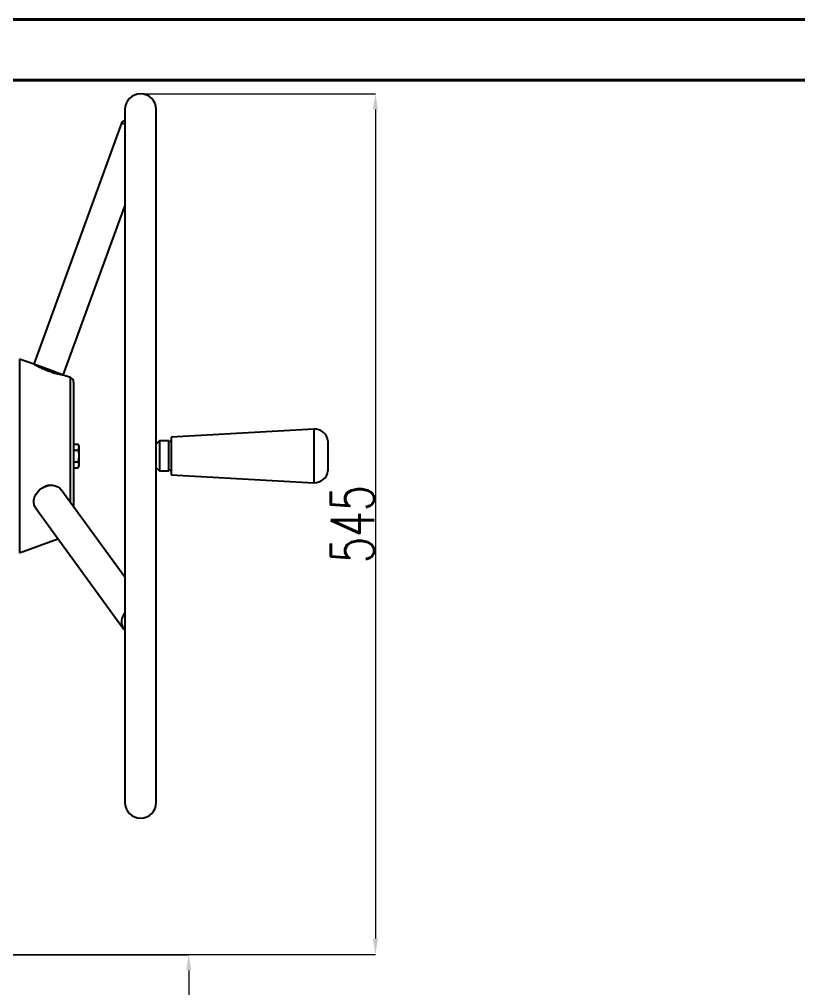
# Model space of a CAD drawing. Header units: millimetres. Extents: x 7861 to 11104, y 3791 to 6084.
# Drawn here: x 9170 to 9665, y 5468 to 6084 of the extents above; entities that cross this region are included whole.
import ezdxf

# ---------------------------------------------------------------- set-up
doc = ezdxf.new("R2010")
doc.units = ezdxf.units.MM
for name, color, linetype, lineweight in [('AM_5', 3, 'Continuous', 25), ('AM_BOR', 7, 'Continuous', 50), ('粗实线', 7, 'Continuous', 40)]:
    doc.layers.add(name, color=color, linetype=linetype, lineweight=lineweight)
doc.styles.add('SLDTEXTSTYLE1', font='txt.shx', dxfattribs={"width": 0.7, "bigfont": 'gbcbig.shx'})
doc.dimstyles.new('SLDDIMSTYLE12$0', dxfattribs={"dimtxt": 12, "dimasz": 10, "dimexe": 0, "dimexo": 0.0625, "dimgap": 0.875, "dimtad": 1, "dimdec": 1, "dimlfac": 1.8, "dimrnd": 1e-09, "dimzin": 12, "dimdsep": 46, "dimtxsty": 'SLDTEXTSTYLE1', "dimcen": 0.09, "dimdle": 8.16, "dimclrd": 3, "dimclre": 3, "dimadec": 0, "dimazin": 3, "dimtfac": 1, "dimtdec": 1, "dimtofl": 0, "dimtmove": 0, "dimatfit": 3, "dimfxl": 0, "dimfrac": 2, "dimtolj": 1, "dimlwd": 5, "dimlwe": 5, "dimarcsym": 0})

# ---------------------------------------------------------------- blocks, each defined once
blk = doc.blocks.new('*D81')
at = {"layer": 'AM_5', "color": 3, "lineweight": 5, "transparency": 16777216}
blk.add_line((9244.53, 6036.85), (9395.84, 6036.85), dxfattribs=at)
at = {"layer": 'AM_5', "color": 3, "linetype": 'Continuous', "lineweight": 5, "transparency": 16777216}
for p, q in [((9395.84, 6026.85), (9395.84, 5500.23)), ((9087.94, 5490.23), (9395.84, 5490.23))]:
    blk.add_line(p, q, dxfattribs=at)
at = {"layer": 'AM_5', "color": 3, "transparency": 16777216}
for points in [[(9394.17, 6026.85), (9397.51, 6026.85), (9395.84, 6036.85)], [(9394.17, 5500.23), (9397.51, 5500.23), (9395.84, 5490.23)]]:
    blk.add_solid(points, dxfattribs=at)
at = {"layer": 'Defpoints', "color": 0, "transparency": 16777216}
for p in [(9244.47, 6036.85), (9087.88, 5490.23), (9395.84, 5490.23)]:
    blk.add_point(p, dxfattribs=at)
at = {"layer": 'AM_5', "color": 0, "transparency": 16777216, "insert": (9381.25, 5763.54), "char_height": 12, "attachment_point": 5, "rotation": 90, "style": 'SLDTEXTSTYLE1'}
blk.add_mtext('\\A1;{\\H2.28571x;545}', dxfattribs=at)
blk = doc.blocks.new('*D110')
at = {"layer": 'AM_5', "color": 3, "lineweight": 5, "transparency": 16777216}
blk.add_line((9089.86, 5490), (9277.29, 5490), dxfattribs=at)
at = {"layer": 'AM_5', "color": 3, "linetype": 'Continuous', "lineweight": 5, "transparency": 16777216}
for p, q in [((9277.29, 5480), (9277.29, 5157)), ((9029.93, 5147), (9277.29, 5147))]:
    blk.add_line(p, q, dxfattribs=at)
at = {"layer": 'AM_5', "color": 3, "transparency": 16777216}
for points in [[(9275.62, 5480), (9278.96, 5480), (9277.29, 5490)], [(9275.62, 5157), (9278.96, 5157), (9277.29, 5147)]]:
    blk.add_solid(points, dxfattribs=at)
at = {"layer": 'Defpoints', "color": 0, "transparency": 16777216}
for p in [(9089.8, 5490), (9029.87, 5147), (9277.29, 5147)]:
    blk.add_point(p, dxfattribs=at)
at = {"layer": 'AM_5', "color": 0, "transparency": 16777216, "insert": (9270.42, 5318.5), "char_height": 12, "attachment_point": 5, "rotation": 90, "style": 'SLDTEXTSTYLE1'}
blk.add_mtext('\\A1;343', dxfattribs=at)
blk = doc.blocks.new('rA3')
at = {"layer": '粗实线'}
for p, q in [((753.384, 421.26), (333.384, 421.26)), ((748.384, 416.26), (358.384, 416.26))]:
    blk.add_line(p, q, dxfattribs=at)

msp = doc.modelspace()

# ---------------------------------------------------------------- linework, layer by layer
at = {"color": 7, "linetype": 'Continuous', "lineweight": 25}
for p, q in [((9236.704, 6026.818), (9236.704, 5586.818)), ((9256.704, 5814.318), (9256.704, 6026.818)), ((9234.619, 6018.209), (9178.87, 5865.039)), ((9236.704, 6017.45), (9234.619, 6018.209)), ((9197.664, 5858.198), (9236.704, 5965.461)), ((9178.87, 5865.039), (9169.766, 5868.352)), ((9169.766, 5868.352), (9169.766, 5806.818)), ((9188.267, 5861.619), (9178.87, 5865.039)), ((9197.664, 5858.198), (9188.267, 5861.619)), ((9202.23, 5856.536), (9197.664, 5858.198)), ((9202.23, 5777.227), (9202.23, 5856.536)), ((9204.204, 5853.717), (9204.204, 5774.515)), ((9356.793, 5823.818), (9266.204, 5818.818)), ((9356.793, 5823.818), (9356.793, 5789.818)), ((9266.204, 5818.818), (9266.204, 5794.818)), ((9204.204, 5814.323), (9207.138, 5814.323)), ((9207.504, 5813.318), (9207.138, 5814.323)), ((9207.138, 5814.323), (9207.504, 5812.447)), ((9207.504, 5812.447), (9207.138, 5810.571)), ((9207.504, 5813.318), (9207.504, 5812.447)), ((9207.504, 5812.447), (9207.504, 5806.818)), ((9258.704, 5816.318), (9256.704, 5814.318)), ((9256.704, 5799.318), (9256.704, 5814.318)), ((9264.704, 5816.318), (9258.704, 5816.318)), ((9258.704, 5816.318), (9258.704, 5797.318)), ((9266.204, 5816.818), (9264.704, 5815.318)), ((9264.704, 5797.318), (9264.704, 5816.318)), ((9365.704, 5816.318), (9365.704, 5797.318)), ((9169.766, 5806.818), (9169.766, 5745.283)), ((9204.204, 5810.571), (9207.138, 5810.571)), ((9207.504, 5806.818), (9207.504, 5801.189)), ((9204.204, 5803.065), (9207.138, 5803.065)), ((9204.204, 5799.312), (9207.138, 5799.312)), ((9207.138, 5803.065), (9207.504, 5801.189)), ((9207.504, 5801.189), (9207.138, 5799.312)), ((9207.138, 5799.312), (9207.504, 5800.318)), ((9207.504, 5801.189), (9207.504, 5800.318)), ((9256.704, 5799.318), (9258.704, 5797.318)), ((9256.704, 5586.818), (9256.704, 5799.318)), ((9258.704, 5797.318), (9264.704, 5797.318)), ((9264.704, 5798.318), (9266.204, 5796.818)), ((9266.204, 5794.818), (9356.793, 5789.818)), ((9236.704, 5729.869), (9196.352, 5785.303)), ((9180.182, 5773.532), (9235.931, 5696.947)), ((9169.766, 5745.283), (9194.257, 5754.197)), ((9235.931, 5696.947), (9235.797, 5697.139)), ((9235.934, 5696.943), (9236.177, 5696.674))]:
    msp.add_line(p, q, dxfattribs=at)
at = {"color": 7, "linetype": 'Continuous', "lineweight": 25, "flags": 128}
msp.add_lwpolyline([(9180.182, 5773.532), (9179.719, 5774.264), (9179.135, 5775.714), (9178.881, 5777.297), (9178.966, 5778.957), (9179.387, 5780.634), (9180.129, 5782.267), (9181.165, 5783.796), (9182.458, 5785.168), (9183.961, 5786.331), (9185.62, 5787.245), (9187.374, 5787.876), (9189.16, 5788.201), (9190.914, 5788.209), (9192.573, 5787.899), (9194.076, 5787.282), (9195.369, 5786.381), (9196.352, 5785.303)], dxfattribs=at)
at = {"color": 7, "linetype": 'Continuous', "lineweight": 25}
for centre, radius, start, end in [((9246.704, 6026.818), 10, 0, 180), ((9236.499, 6017.525), 2, 84.09849, 160), ((9201.204, 5853.717), 3, 0, 70), ((9357.262, 5815.331), 8.5, 6.668652, 93.159195), ((9357.262, 5798.305), 8.5, 266.840805, 353.331348), ((9243.22, 5701.395), 8.556, 139.592846, 209.828726), ((9246.704, 5586.818), 10, 180, 0)]:
    msp.add_arc(centre, radius, start, end, dxfattribs=at)
for points, knots in [([(9179.455, 5864.805), (9179.428, 5864.819), (9179.34, 5864.868), (9180.184, 5864.406), (9181.878, 5863.526), (9184.336, 5862.356), (9187.242, 5861.142), (9190.281, 5860.068), (9193.114, 5859.248), (9195.401, 5858.711), (9196.927, 5858.416), (9197.081, 5858.389), (9197.155, 5858.377)], [0, 0, 0, 0, 0.0461501, 0.1522879, 0.258856, 0.3665089, 0.4741937, 0.5806918, 0.6865461, 0.7933412, 0.9012258, 1, 1, 1, 1]), ([(9207.138, 5810.571), (9207.193, 5810.257), (9207.41, 5809.017), (9207.464, 5807.758), (9207.504, 5806.818)], [0, 0, 0, 0, 0.2530667, 1, 1, 1, 1]), ([(9207.504, 5806.818), (9207.437, 5805.594), (9207.369, 5804.335), (9207.144, 5803.098), (9207.138, 5803.065)], [0, 0, 0, 0, 0.97300478, 1, 1, 1, 1]), ([(9189.185, 5788.064), (9188.979, 5788.08), (9187.805, 5788.17), (9186.199, 5787.673), (9185.064, 5786.874), (9184.784, 5786.677)], [0, 0, 0, 0, 0.1376053, 0.7876369, 1, 1, 1, 1]), ([(9235.813, 5697.18), (9235.985, 5696.898), (9236.219, 5696.516), (9236.557, 5696.224), (9236.646, 5696.147)], [0, 0, 0, 0, 0.73709434, 1, 1, 1, 1])]:
    msp.add_open_spline(points, degree=3, knots=knots, dxfattribs=at)

# ---------------------------------------------------------------- block references
at = {"layer": 'AM_BOR', "xscale": 7.720839843750002, "yscale": 7.720839843750002, "zscale": 7.720839843750002}
msp.add_blockref('rA3', (5287.098, 2831.593), dxfattribs=at)

# ---------------------------------------------------------------- dimensions: what is measured, and where the dimension line sits
at = {"layer": 'AM_5'}
dim = msp.add_linear_dim(base=(9395.84, 5490.226), p1=(9244.467, 6036.851), p2=(9087.88, 5490.226), angle=90, text='{\\H2.28571x;545}', dimstyle='SLDDIMSTYLE12$0', override={"dimlfac": 1}, dxfattribs=at)
dim.commit()
dim.dimension.update_dxf_attribs({"geometry": '*D81', "text_midpoint": (9395.84, 5763.538), "dimtype": 160})
dim = msp.add_linear_dim(base=(9277.291, 5147.001), p1=(9089.796, 5490.001), p2=(9029.869, 5147.001), angle=90, dimstyle='SLDDIMSTYLE12$0', override={"dimlfac": 1, "dimpost": ''}, dxfattribs=at)
dim.commit()
dim.dimension.update_dxf_attribs({"geometry": '*D110', "text_midpoint": (9270.416, 5318.501)})

doc.saveas('drawing.dxf')
